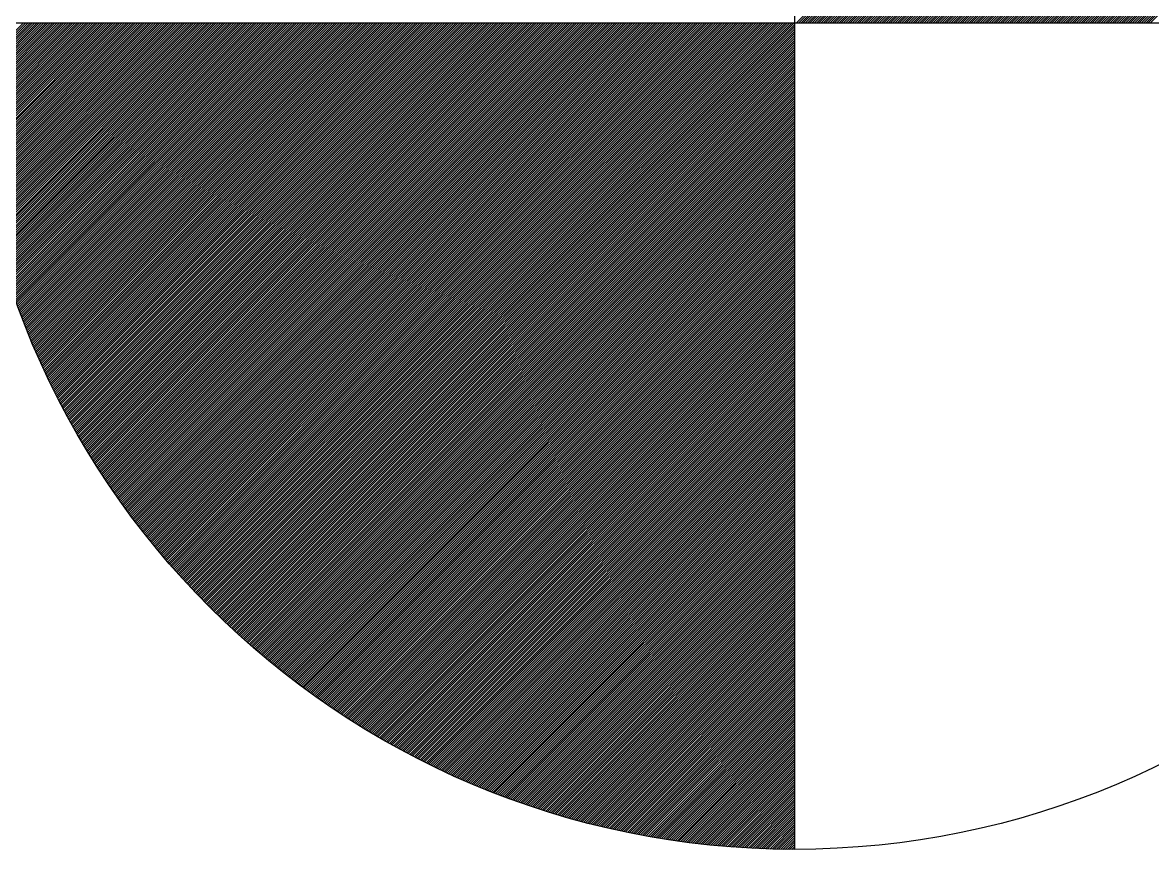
# Model space of a CAD drawing. Extents: x -22909.9 to -22897.8, y -4.7 to 4.1.
# Drawn here: x -22901.1665 to -22901.1041, y 0.5894 to 0.6351 of the extents above; entities that cross this region are included whole.
import ezdxf

# ---------------------------------------------------------------- set-up
doc = ezdxf.new("R2010")
doc.units = 0
doc.header["$MEASUREMENT"] = 0
doc.layers.add('COW', color=2, linetype='CONTINUOUS')

msp = doc.modelspace()

# ---------------------------------------------------------------- linework, layer by layer
at = {"layer": 'COW', "color": 2}
for p, q in [((-22901.123874, 0.680772), (-22901.123874, 0.589428)), ((-22901.123763, 0.6351), (-22901.091524, 0.66734)), ((-22901.12364, 0.6351), (-22901.091462, 0.667278)), ((-22901.123516, 0.6351), (-22901.0914, 0.667216)), ((-22901.123392, 0.6351), (-22901.091339, 0.667153)), ((-22901.123269, 0.6351), (-22901.091278, 0.667091)), ((-22901.123145, 0.6351), (-22901.091216, 0.667028)), ((-22901.123021, 0.6351), (-22901.091155, 0.666966)), ((-22901.122897, 0.6351), (-22901.091094, 0.666903)), ((-22901.122774, 0.6351), (-22901.091033, 0.66684)), ((-22901.12265, 0.6351), (-22901.090973, 0.666777)), ((-22901.122526, 0.6351), (-22901.090912, 0.666714)), ((-22901.122402, 0.6351), (-22901.090852, 0.666651)), ((-22901.122279, 0.6351), (-22901.090791, 0.666588)), ((-22901.122155, 0.6351), (-22901.090731, 0.666524)), ((-22901.122031, 0.6351), (-22901.090671, 0.666461)), ((-22901.121907, 0.6351), (-22901.090611, 0.666397)), ((-22901.121784, 0.6351), (-22901.090551, 0.666333)), ((-22901.12166, 0.6351), (-22901.090491, 0.666269)), ((-22901.121536, 0.6351), (-22901.090431, 0.666205)), ((-22901.121412, 0.6351), (-22901.090372, 0.666141)), ((-22901.121289, 0.6351), (-22901.090312, 0.666077)), ((-22901.121165, 0.6351), (-22901.090253, 0.666012)), ((-22901.121041, 0.6351), (-22901.090194, 0.665948)), ((-22901.120917, 0.6351), (-22901.090135, 0.665883)), ((-22901.120794, 0.6351), (-22901.090076, 0.665818)), ((-22901.12067, 0.6351), (-22901.090017, 0.665753)), ((-22901.120546, 0.6351), (-22901.089958, 0.665688)), ((-22901.120422, 0.6351), (-22901.089899, 0.665623)), ((-22901.120299, 0.6351), (-22901.089841, 0.665558)), ((-22901.120175, 0.6351), (-22901.089782, 0.665493)), ((-22901.120051, 0.6351), (-22901.089724, 0.665427)), ((-22901.119927, 0.6351), (-22901.089666, 0.665362)), ((-22901.119804, 0.6351), (-22901.089608, 0.665296)), ((-22901.11968, 0.6351), (-22901.08955, 0.66523)), ((-22901.119556, 0.6351), (-22901.089492, 0.665164)), ((-22901.119432, 0.6351), (-22901.089435, 0.665098)), ((-22901.119309, 0.6351), (-22901.089377, 0.665032)), ((-22901.119185, 0.6351), (-22901.08932, 0.664965)), ((-22901.119061, 0.6351), (-22901.089262, 0.664899)), ((-22901.118937, 0.6351), (-22901.089205, 0.664832)), ((-22901.118814, 0.6351), (-22901.089148, 0.664766)), ((-22901.11869, 0.6351), (-22901.089091, 0.664699)), ((-22901.118566, 0.6351), (-22901.089034, 0.664632)), ((-22901.118443, 0.6351), (-22901.088978, 0.664565)), ((-22901.118319, 0.6351), (-22901.088921, 0.664498)), ((-22901.118195, 0.6351), (-22901.088865, 0.664431)), ((-22901.118071, 0.6351), (-22901.088808, 0.664363)), ((-22901.117948, 0.6351), (-22901.088752, 0.664296)), ((-22901.117824, 0.6351), (-22901.088696, 0.664228)), ((-22901.1177, 0.6351), (-22901.08864, 0.66416)), ((-22901.117576, 0.6351), (-22901.088584, 0.664092)), ((-22901.117453, 0.6351), (-22901.088528, 0.664024)), ((-22901.117329, 0.6351), (-22901.088473, 0.663956)), ((-22901.117205, 0.6351), (-22901.088417, 0.663888)), ((-22901.117081, 0.6351), (-22901.088362, 0.66382)), ((-22901.116958, 0.6351), (-22901.088306, 0.663751)), ((-22901.116834, 0.6351), (-22901.088251, 0.663683)), ((-22901.11671, 0.6351), (-22901.088196, 0.663614)), ((-22901.116586, 0.6351), (-22901.088141, 0.663545)), ((-22901.116463, 0.6351), (-22901.088087, 0.663476)), ((-22901.116339, 0.6351), (-22901.088032, 0.663407)), ((-22901.116215, 0.6351), (-22901.087977, 0.663338)), ((-22901.116091, 0.6351), (-22901.087923, 0.663269)), ((-22901.115968, 0.6351), (-22901.087869, 0.663199)), ((-22901.115844, 0.6351), (-22901.087814, 0.66313)), ((-22901.11572, 0.6351), (-22901.08776, 0.66306)), ((-22901.115596, 0.6351), (-22901.087706, 0.66299)), ((-22901.115473, 0.6351), (-22901.087653, 0.66292)), ((-22901.115349, 0.6351), (-22901.087599, 0.66285)), ((-22901.115225, 0.6351), (-22901.087545, 0.66278)), ((-22901.115101, 0.6351), (-22901.087492, 0.66271)), ((-22901.114978, 0.6351), (-22901.087439, 0.662639)), ((-22901.114854, 0.6351), (-22901.087385, 0.662569)), ((-22901.11473, 0.6351), (-22901.087332, 0.662498)), ((-22901.114606, 0.6351), (-22901.087279, 0.662427)), ((-22901.114483, 0.6351), (-22901.087227, 0.662356)), ((-22901.114359, 0.6351), (-22901.087174, 0.662285)), ((-22901.114235, 0.6351), (-22901.087121, 0.662214)), ((-22901.114111, 0.6351), (-22901.087069, 0.662143)), ((-22901.113988, 0.6351), (-22901.087016, 0.662071)), ((-22901.113864, 0.6351), (-22901.086964, 0.662)), ((-22901.11374, 0.6351), (-22901.086912, 0.661928)), ((-22901.113616, 0.6351), (-22901.08686, 0.661857)), ((-22901.113493, 0.6351), (-22901.086808, 0.661785)), ((-22901.113369, 0.6351), (-22901.086756, 0.661713)), ((-22901.113245, 0.6351), (-22901.086705, 0.661641)), ((-22901.113122, 0.6351), (-22901.086653, 0.661568)), ((-22901.112998, 0.6351), (-22901.086602, 0.661496)), ((-22901.112874, 0.6351), (-22901.086551, 0.661423)), ((-22901.11275, 0.6351), (-22901.0865, 0.661351)), ((-22901.112627, 0.6351), (-22901.086449, 0.661278)), ((-22901.112503, 0.6351), (-22901.086398, 0.661205)), ((-22901.112379, 0.6351), (-22901.086347, 0.661132)), ((-22901.112255, 0.6351), (-22901.086296, 0.661059)), ((-22901.112132, 0.6351), (-22901.086246, 0.660986)), ((-22901.112008, 0.6351), (-22901.086196, 0.660912)), ((-22901.111884, 0.6351), (-22901.086145, 0.660839)), ((-22901.11176, 0.6351), (-22901.086095, 0.660765)), ((-22901.111637, 0.6351), (-22901.086045, 0.660692)), ((-22901.111513, 0.6351), (-22901.085995, 0.660618)), ((-22901.111389, 0.6351), (-22901.085946, 0.660544)), ((-22901.111265, 0.6351), (-22901.085896, 0.66047)), ((-22901.111142, 0.6351), (-22901.085846, 0.660395)), ((-22901.111018, 0.6351), (-22901.085797, 0.660321)), ((-22901.110894, 0.6351), (-22901.085748, 0.660246)), ((-22901.11077, 0.6351), (-22901.085699, 0.660172)), ((-22901.110647, 0.6351), (-22901.08565, 0.660097)), ((-22901.110523, 0.6351), (-22901.085601, 0.660022)), ((-22901.110399, 0.6351), (-22901.085552, 0.659947)), ((-22901.110275, 0.6351), (-22901.085504, 0.659872)), ((-22901.110152, 0.6351), (-22901.085455, 0.659797)), ((-22901.110028, 0.6351), (-22901.085407, 0.659721)), ((-22901.109904, 0.6351), (-22901.085358, 0.659646)), ((-22901.10978, 0.6351), (-22901.08531, 0.65957)), ((-22901.109657, 0.6351), (-22901.085262, 0.659494)), ((-22901.109533, 0.6351), (-22901.085215, 0.659419)), ((-22901.109409, 0.6351), (-22901.085167, 0.659342)), ((-22901.109285, 0.6351), (-22901.085119, 0.659266)), ((-22901.109162, 0.6351), (-22901.085072, 0.65919)), ((-22901.109038, 0.6351), (-22901.085024, 0.659114)), ((-22901.108914, 0.6351), (-22901.084977, 0.659037)), ((-22901.10879, 0.6351), (-22901.08493, 0.65896)), ((-22901.108667, 0.6351), (-22901.084883, 0.658884)), ((-22901.108543, 0.6351), (-22901.084836, 0.658807)), ((-22901.108419, 0.6351), (-22901.08479, 0.65873)), ((-22901.108296, 0.6351), (-22901.084743, 0.658652)), ((-22901.108172, 0.6351), (-22901.084697, 0.658575)), ((-22901.108048, 0.6351), (-22901.08465, 0.658498)), ((-22901.107924, 0.6351), (-22901.084604, 0.65842)), ((-22901.107801, 0.6351), (-22901.084558, 0.658342)), ((-22901.107677, 0.6351), (-22901.084512, 0.658265)), ((-22901.107553, 0.6351), (-22901.084467, 0.658187)), ((-22901.107429, 0.6351), (-22901.084421, 0.658109)), ((-22901.107306, 0.6351), (-22901.084375, 0.65803)), ((-22901.107182, 0.6351), (-22901.08433, 0.657952)), ((-22901.107058, 0.6351), (-22901.084285, 0.657873)), ((-22901.106934, 0.6351), (-22901.08424, 0.657795)), ((-22901.106811, 0.6351), (-22901.084195, 0.657716)), ((-22901.106687, 0.6351), (-22901.08415, 0.657637)), ((-22901.106563, 0.6351), (-22901.084105, 0.657558)), ((-22901.106439, 0.6351), (-22901.08406, 0.657479)), ((-22901.106316, 0.6351), (-22901.084016, 0.6574)), ((-22901.106192, 0.6351), (-22901.083972, 0.65732)), ((-22901.106068, 0.6351), (-22901.083927, 0.657241)), ((-22901.105944, 0.6351), (-22901.083883, 0.657161)), ((-22901.105821, 0.6351), (-22901.083839, 0.657081)), ((-22901.105697, 0.6351), (-22901.083796, 0.657001)), ((-22901.105573, 0.6351), (-22901.083752, 0.656921)), ((-22901.105449, 0.6351), (-22901.083708, 0.656841)), ((-22901.105326, 0.6351), (-22901.083665, 0.656761)), ((-22901.105202, 0.6351), (-22901.083622, 0.65668)), ((-22901.105078, 0.6351), (-22901.083579, 0.6566)), ((-22901.104954, 0.6351), (-22901.083536, 0.656519)), ((-22901.104831, 0.6351), (-22901.083493, 0.656438)), ((-22901.104707, 0.6351), (-22901.08345, 0.656357)), ((-22901.104583, 0.6351), (-22901.083408, 0.656276)), ((-22901.104459, 0.6351), (-22901.083365, 0.656194)), ((-22901.104336, 0.6351), (-22901.083323, 0.656113)), ((-22901.104212, 0.6351), (-22901.083281, 0.656031)), ((-22901.169546, 0.6351), (-22901.078202, 0.6351)), ((-22901.169448, 0.632107), (-22901.166455, 0.6351)), ((-22901.16944, 0.631991), (-22901.166331, 0.6351)), ((-22901.169432, 0.631875), (-22901.166208, 0.6351)), ((-22901.169424, 0.63176), (-22901.166084, 0.6351)), ((-22901.169415, 0.631645), (-22901.16596, 0.6351)), ((-22901.169406, 0.63153), (-22901.165836, 0.6351)), ((-22901.169397, 0.631415), (-22901.165713, 0.6351)), ((-22901.169388, 0.631301), (-22901.165589, 0.6351)), ((-22901.169378, 0.631187), (-22901.165465, 0.6351)), ((-22901.169368, 0.631073), (-22901.165341, 0.6351)), ((-22901.169358, 0.63096), (-22901.165218, 0.6351)), ((-22901.169348, 0.630846), (-22901.165094, 0.6351)), ((-22901.169337, 0.630733), (-22901.16497, 0.6351)), ((-22901.169326, 0.630621), (-22901.164846, 0.6351)), ((-22901.169315, 0.630508), (-22901.164723, 0.6351)), ((-22901.169303, 0.630396), (-22901.164599, 0.6351)), ((-22901.169291, 0.630284), (-22901.164475, 0.6351)), ((-22901.16928, 0.630172), (-22901.164351, 0.6351)), ((-22901.169267, 0.630061), (-22901.164228, 0.6351)), ((-22901.169255, 0.629949), (-22901.164104, 0.6351)), ((-22901.169242, 0.629838), (-22901.16398, 0.6351)), ((-22901.169229, 0.629727), (-22901.163856, 0.6351)), ((-22901.169216, 0.629617), (-22901.163733, 0.6351)), ((-22901.169202, 0.629507), (-22901.163609, 0.6351)), ((-22901.169189, 0.629397), (-22901.163485, 0.6351)), ((-22901.169175, 0.629287), (-22901.163361, 0.6351)), ((-22901.16916, 0.629177), (-22901.163238, 0.6351)), ((-22901.169146, 0.629068), (-22901.163114, 0.6351)), ((-22901.169131, 0.628959), (-22901.16299, 0.6351)), ((-22901.169116, 0.62885), (-22901.162866, 0.6351)), ((-22901.169101, 0.628741), (-22901.162743, 0.6351)), ((-22901.169086, 0.628633), (-22901.162619, 0.6351)), ((-22901.16907, 0.628525), (-22901.162495, 0.6351)), ((-22901.169055, 0.628417), (-22901.162372, 0.6351)), ((-22901.169038, 0.628309), (-22901.162248, 0.6351)), ((-22901.169022, 0.628202), (-22901.162124, 0.6351)), ((-22901.169006, 0.628095), (-22901.162, 0.6351)), ((-22901.168989, 0.627988), (-22901.161877, 0.6351)), ((-22901.168972, 0.627881), (-22901.161753, 0.6351)), ((-22901.168955, 0.627774), (-22901.161629, 0.6351)), ((-22901.168937, 0.627668), (-22901.161505, 0.6351)), ((-22901.16892, 0.627562), (-22901.161382, 0.6351)), ((-22901.168902, 0.627456), (-22901.161258, 0.6351)), ((-22901.168884, 0.62735), (-22901.161134, 0.6351)), ((-22901.168866, 0.627245), (-22901.16101, 0.6351)), ((-22901.168847, 0.62714), (-22901.160887, 0.6351)), ((-22901.168828, 0.627035), (-22901.160763, 0.6351)), ((-22901.168809, 0.62693), (-22901.160639, 0.6351)), ((-22901.16879, 0.626825), (-22901.160515, 0.6351)), ((-22901.168771, 0.626721), (-22901.160392, 0.6351)), ((-22901.168751, 0.626617), (-22901.160268, 0.6351)), ((-22901.168732, 0.626513), (-22901.160144, 0.6351)), ((-22901.168712, 0.626409), (-22901.16002, 0.6351)), ((-22901.168691, 0.626305), (-22901.159897, 0.6351)), ((-22901.168671, 0.626202), (-22901.159773, 0.6351)), ((-22901.16865, 0.626099), (-22901.159649, 0.6351)), ((-22901.16863, 0.625996), (-22901.159525, 0.6351)), ((-22901.168609, 0.625893), (-22901.159402, 0.6351)), ((-22901.168587, 0.625791), (-22901.159278, 0.6351)), ((-22901.168566, 0.625688), (-22901.159154, 0.6351)), ((-22901.168544, 0.625586), (-22901.15903, 0.6351)), ((-22901.168522, 0.625484), (-22901.158907, 0.6351)), ((-22901.1685, 0.625383), (-22901.158783, 0.6351)), ((-22901.168478, 0.625281), (-22901.158659, 0.6351)), ((-22901.168456, 0.62518), (-22901.158535, 0.6351)), ((-22901.168433, 0.625079), (-22901.158412, 0.6351)), ((-22901.16841, 0.624978), (-22901.158288, 0.6351)), ((-22901.168387, 0.624877), (-22901.158164, 0.6351)), ((-22901.168364, 0.624776), (-22901.15804, 0.6351)), ((-22901.168341, 0.624676), (-22901.157917, 0.6351)), ((-22901.168317, 0.624576), (-22901.157793, 0.6351)), ((-22901.168293, 0.624476), (-22901.157669, 0.6351)), ((-22901.168269, 0.624376), (-22901.157546, 0.6351)), ((-22901.168245, 0.624277), (-22901.157422, 0.6351)), ((-22901.168221, 0.624177), (-22901.157298, 0.6351)), ((-22901.168196, 0.624078), (-22901.157174, 0.6351)), ((-22901.168172, 0.623979), (-22901.157051, 0.6351)), ((-22901.168147, 0.62388), (-22901.156927, 0.6351)), ((-22901.168121, 0.623782), (-22901.156803, 0.6351)), ((-22901.168096, 0.623683), (-22901.156679, 0.6351)), ((-22901.168071, 0.623585), (-22901.156556, 0.6351)), ((-22901.168045, 0.623487), (-22901.156432, 0.6351)), ((-22901.168019, 0.623389), (-22901.156308, 0.6351)), ((-22901.167993, 0.623291), (-22901.156184, 0.6351)), ((-22901.167967, 0.623194), (-22901.156061, 0.6351)), ((-22901.167941, 0.623096), (-22901.155937, 0.6351)), ((-22901.167914, 0.622999), (-22901.155813, 0.6351)), ((-22901.167887, 0.622902), (-22901.155689, 0.6351)), ((-22901.16786, 0.622805), (-22901.155566, 0.6351)), ((-22901.167833, 0.622709), (-22901.155442, 0.6351)), ((-22901.167806, 0.622612), (-22901.155318, 0.6351)), ((-22901.167778, 0.622516), (-22901.155194, 0.6351)), ((-22901.167751, 0.62242), (-22901.155071, 0.6351)), ((-22901.167723, 0.622324), (-22901.154947, 0.6351)), ((-22901.167695, 0.622228), (-22901.154823, 0.6351)), ((-22901.167667, 0.622133), (-22901.154699, 0.6351)), ((-22901.167638, 0.622037), (-22901.154576, 0.6351)), ((-22901.16761, 0.621942), (-22901.154452, 0.6351)), ((-22901.167581, 0.621847), (-22901.154328, 0.6351)), ((-22901.167552, 0.621752), (-22901.154204, 0.6351)), ((-22901.167523, 0.621658), (-22901.154081, 0.6351)), ((-22901.167494, 0.621563), (-22901.153957, 0.6351)), ((-22901.167465, 0.621469), (-22901.153833, 0.6351)), ((-22901.167435, 0.621375), (-22901.153709, 0.6351)), ((-22901.167405, 0.621281), (-22901.153586, 0.6351)), ((-22901.167375, 0.621187), (-22901.153462, 0.6351)), ((-22901.167345, 0.621093), (-22901.153338, 0.6351)), ((-22901.167315, 0.621), (-22901.153214, 0.6351)), ((-22901.167285, 0.620906), (-22901.153091, 0.6351)), ((-22901.167254, 0.620813), (-22901.152967, 0.6351)), ((-22901.167223, 0.62072), (-22901.152843, 0.6351)), ((-22901.167192, 0.620627), (-22901.15272, 0.6351)), ((-22901.167161, 0.620535), (-22901.152596, 0.6351)), ((-22901.16713, 0.620442), (-22901.152472, 0.6351)), ((-22901.167099, 0.62035), (-22901.152348, 0.6351)), ((-22901.167067, 0.620258), (-22901.152225, 0.6351)), ((-22901.167035, 0.620166), (-22901.152101, 0.6351)), ((-22901.167003, 0.620074), (-22901.151977, 0.6351)), ((-22901.166971, 0.619982), (-22901.151853, 0.6351)), ((-22901.166939, 0.61989), (-22901.15173, 0.6351)), ((-22901.166907, 0.619799), (-22901.151606, 0.6351)), ((-22901.166874, 0.619708), (-22901.151482, 0.6351)), ((-22901.166842, 0.619617), (-22901.151358, 0.6351)), ((-22901.166809, 0.619526), (-22901.151235, 0.6351)), ((-22901.166776, 0.619435), (-22901.151111, 0.6351)), ((-22901.166743, 0.619345), (-22901.150987, 0.6351)), ((-22901.166709, 0.619254), (-22901.150863, 0.6351)), ((-22901.166676, 0.619164), (-22901.15074, 0.6351)), ((-22901.166642, 0.619074), (-22901.150616, 0.6351)), ((-22901.166608, 0.618984), (-22901.150492, 0.6351)), ((-22901.166574, 0.618894), (-22901.150368, 0.6351)), ((-22901.16654, 0.618805), (-22901.150245, 0.6351)), ((-22901.166506, 0.618715), (-22901.150121, 0.6351)), ((-22901.166471, 0.618626), (-22901.149997, 0.6351)), ((-22901.166437, 0.618537), (-22901.149873, 0.6351)), ((-22901.166402, 0.618448), (-22901.14975, 0.6351)), ((-22901.166367, 0.618359), (-22901.149626, 0.6351)), ((-22901.166332, 0.61827), (-22901.149502, 0.6351)), ((-22901.166297, 0.618182), (-22901.149378, 0.6351)), ((-22901.166262, 0.618093), (-22901.149255, 0.6351)), ((-22901.166226, 0.618005), (-22901.149131, 0.6351)), ((-22901.16619, 0.617917), (-22901.149007, 0.6351)), ((-22901.166155, 0.617829), (-22901.148883, 0.6351)), ((-22901.166119, 0.617741), (-22901.14876, 0.6351)), ((-22901.166083, 0.617654), (-22901.148636, 0.6351)), ((-22901.166046, 0.617566), (-22901.148512, 0.6351)), ((-22901.16601, 0.617479), (-22901.148388, 0.6351)), ((-22901.165973, 0.617392), (-22901.148265, 0.6351)), ((-22901.165937, 0.617305), (-22901.148141, 0.6351)), ((-22901.1659, 0.617218), (-22901.148017, 0.6351)), ((-22901.165863, 0.617131), (-22901.147893, 0.6351)), ((-22901.165826, 0.617044), (-22901.14777, 0.6351)), ((-22901.165788, 0.616958), (-22901.147646, 0.6351)), ((-22901.165751, 0.616872), (-22901.147522, 0.6351)), ((-22901.165713, 0.616785), (-22901.147399, 0.6351)), ((-22901.165675, 0.616699), (-22901.147275, 0.6351)), ((-22901.165638, 0.616614), (-22901.147151, 0.6351)), ((-22901.1656, 0.616528), (-22901.147027, 0.6351)), ((-22901.165561, 0.616442), (-22901.146904, 0.6351)), ((-22901.165523, 0.616357), (-22901.14678, 0.6351)), ((-22901.165485, 0.616272), (-22901.146656, 0.6351)), ((-22901.165446, 0.616187), (-22901.146532, 0.6351)), ((-22901.165407, 0.616102), (-22901.146409, 0.6351)), ((-22901.165368, 0.616017), (-22901.146285, 0.6351)), ((-22901.165329, 0.615932), (-22901.146161, 0.6351)), ((-22901.16529, 0.615847), (-22901.146037, 0.6351)), ((-22901.165251, 0.615763), (-22901.145914, 0.6351)), ((-22901.165211, 0.615679), (-22901.14579, 0.6351)), ((-22901.165172, 0.615595), (-22901.145666, 0.6351)), ((-22901.165132, 0.615511), (-22901.145542, 0.6351)), ((-22901.165092, 0.615427), (-22901.145419, 0.6351)), ((-22901.165052, 0.615343), (-22901.145295, 0.6351)), ((-22901.165012, 0.61526), (-22901.145171, 0.6351)), ((-22901.164971, 0.615176), (-22901.145047, 0.6351)), ((-22901.164931, 0.615093), (-22901.144924, 0.6351)), ((-22901.16489, 0.61501), (-22901.1448, 0.6351)), ((-22901.164849, 0.614927), (-22901.144676, 0.6351)), ((-22901.164809, 0.614844), (-22901.144552, 0.6351)), ((-22901.164767, 0.614761), (-22901.144429, 0.6351)), ((-22901.164726, 0.614679), (-22901.144305, 0.6351)), ((-22901.164685, 0.614596), (-22901.144181, 0.6351)), ((-22901.164644, 0.614514), (-22901.144057, 0.6351)), ((-22901.164602, 0.614432), (-22901.143934, 0.6351)), ((-22901.16456, 0.61435), (-22901.14381, 0.6351)), ((-22901.164518, 0.614268), (-22901.143686, 0.6351)), ((-22901.164476, 0.614186), (-22901.143562, 0.6351)), ((-22901.164434, 0.614105), (-22901.143439, 0.6351)), ((-22901.164392, 0.614023), (-22901.143315, 0.6351)), ((-22901.16435, 0.613942), (-22901.143191, 0.6351)), ((-22901.164307, 0.613861), (-22901.143067, 0.6351)), ((-22901.164264, 0.61378), (-22901.142944, 0.6351)), ((-22901.164222, 0.613699), (-22901.14282, 0.6351)), ((-22901.164179, 0.613618), (-22901.142696, 0.6351)), ((-22901.164135, 0.613537), (-22901.142573, 0.6351)), ((-22901.164092, 0.613457), (-22901.142449, 0.6351)), ((-22901.164049, 0.613376), (-22901.142325, 0.6351)), ((-22901.164005, 0.613296), (-22901.142201, 0.6351)), ((-22901.163962, 0.613216), (-22901.142078, 0.6351)), ((-22901.163918, 0.613136), (-22901.141954, 0.6351)), ((-22901.163874, 0.613056), (-22901.14183, 0.6351)), ((-22901.16383, 0.612976), (-22901.141706, 0.6351)), ((-22901.163786, 0.612897), (-22901.141583, 0.6351)), ((-22901.163742, 0.612817), (-22901.141459, 0.6351)), ((-22901.163697, 0.612738), (-22901.141335, 0.6351)), ((-22901.163653, 0.612659), (-22901.141211, 0.6351)), ((-22901.163608, 0.61258), (-22901.141088, 0.6351)), ((-22901.163563, 0.612501), (-22901.140964, 0.6351)), ((-22901.163518, 0.612422), (-22901.14084, 0.6351)), ((-22901.163473, 0.612343), (-22901.140716, 0.6351)), ((-22901.163428, 0.612265), (-22901.140593, 0.6351)), ((-22901.163382, 0.612187), (-22901.140469, 0.6351)), ((-22901.163337, 0.612108), (-22901.140345, 0.6351)), ((-22901.163291, 0.61203), (-22901.140221, 0.6351)), ((-22901.163246, 0.611952), (-22901.140098, 0.6351)), ((-22901.1632, 0.611874), (-22901.139974, 0.6351)), ((-22901.163154, 0.611797), (-22901.13985, 0.6351)), ((-22901.163108, 0.611719), (-22901.139726, 0.6351)), ((-22901.163061, 0.611642), (-22901.139603, 0.6351)), ((-22901.163015, 0.611564), (-22901.139479, 0.6351)), ((-22901.162968, 0.611487), (-22901.139355, 0.6351)), ((-22901.162922, 0.61141), (-22901.139231, 0.6351)), ((-22901.162875, 0.611333), (-22901.139108, 0.6351)), ((-22901.162828, 0.611256), (-22901.138984, 0.6351)), ((-22901.162781, 0.611179), (-22901.13886, 0.6351)), ((-22901.162734, 0.611103), (-22901.138736, 0.6351)), ((-22901.162686, 0.611026), (-22901.138613, 0.6351)), ((-22901.162639, 0.61095), (-22901.138489, 0.6351)), ((-22901.162591, 0.610874), (-22901.138365, 0.6351)), ((-22901.162544, 0.610798), (-22901.138241, 0.6351)), ((-22901.162496, 0.610722), (-22901.138118, 0.6351)), ((-22901.162448, 0.610646), (-22901.137994, 0.6351)), ((-22901.1624, 0.61057), (-22901.13787, 0.6351)), ((-22901.162352, 0.610495), (-22901.137747, 0.6351)), ((-22901.162303, 0.61042), (-22901.137623, 0.6351)), ((-22901.162255, 0.610344), (-22901.137499, 0.6351)), ((-22901.162206, 0.610269), (-22901.137375, 0.6351)), ((-22901.162158, 0.610194), (-22901.137252, 0.6351)), ((-22901.162109, 0.610119), (-22901.137128, 0.6351)), ((-22901.16206, 0.610044), (-22901.137004, 0.6351)), ((-22901.162011, 0.60997), (-22901.13688, 0.6351)), ((-22901.161961, 0.609895), (-22901.136757, 0.6351)), ((-22901.161912, 0.609821), (-22901.136633, 0.6351)), ((-22901.161863, 0.609747), (-22901.136509, 0.6351)), ((-22901.161813, 0.609672), (-22901.136385, 0.6351)), ((-22901.161763, 0.609598), (-22901.136262, 0.6351)), ((-22901.161714, 0.609524), (-22901.136138, 0.6351)), ((-22901.161664, 0.609451), (-22901.136014, 0.6351)), ((-22901.161613, 0.609377), (-22901.13589, 0.6351)), ((-22901.161563, 0.609303), (-22901.135767, 0.6351)), ((-22901.161513, 0.60923), (-22901.135643, 0.6351)), ((-22901.161462, 0.609157), (-22901.135519, 0.6351)), ((-22901.161412, 0.609084), (-22901.135395, 0.6351)), ((-22901.161361, 0.609011), (-22901.135272, 0.6351)), ((-22901.16131, 0.608938), (-22901.135148, 0.6351)), ((-22901.161259, 0.608865), (-22901.135024, 0.6351)), ((-22901.161208, 0.608792), (-22901.1349, 0.6351)), ((-22901.161157, 0.60872), (-22901.134777, 0.6351)), ((-22901.161106, 0.608647), (-22901.134653, 0.6351)), ((-22901.161054, 0.608575), (-22901.134529, 0.6351)), ((-22901.161003, 0.608503), (-22901.134405, 0.6351)), ((-22901.160951, 0.608431), (-22901.134282, 0.6351)), ((-22901.160899, 0.608359), (-22901.134158, 0.6351)), ((-22901.160847, 0.608287), (-22901.134034, 0.6351)), ((-22901.160795, 0.608216), (-22901.13391, 0.6351)), ((-22901.160743, 0.608144), (-22901.133787, 0.6351)), ((-22901.160691, 0.608073), (-22901.133663, 0.6351)), ((-22901.160638, 0.608001), (-22901.133539, 0.6351)), ((-22901.160586, 0.60793), (-22901.133415, 0.6351)), ((-22901.160533, 0.607859), (-22901.133292, 0.6351)), ((-22901.16048, 0.607788), (-22901.133168, 0.6351)), ((-22901.160427, 0.607717), (-22901.133044, 0.6351)), ((-22901.160374, 0.607647), (-22901.132921, 0.6351)), ((-22901.160321, 0.607576), (-22901.132797, 0.6351)), ((-22901.160268, 0.607506), (-22901.132673, 0.6351)), ((-22901.160214, 0.607435), (-22901.132549, 0.6351)), ((-22901.160161, 0.607365), (-22901.132426, 0.6351)), ((-22901.160107, 0.607295), (-22901.132302, 0.6351)), ((-22901.160053, 0.607225), (-22901.132178, 0.6351)), ((-22901.159999, 0.607155), (-22901.132054, 0.6351)), ((-22901.159945, 0.607086), (-22901.131931, 0.6351)), ((-22901.159891, 0.607016), (-22901.131807, 0.6351)), ((-22901.159837, 0.606946), (-22901.131683, 0.6351)), ((-22901.159782, 0.606877), (-22901.131559, 0.6351)), ((-22901.159728, 0.606808), (-22901.131436, 0.6351)), ((-22901.159673, 0.606739), (-22901.131312, 0.6351)), ((-22901.159618, 0.60667), (-22901.131188, 0.6351)), ((-22901.159564, 0.606601), (-22901.131064, 0.6351)), ((-22901.159509, 0.606532), (-22901.130941, 0.6351)), ((-22901.159453, 0.606464), (-22901.130817, 0.6351)), ((-22901.159398, 0.606395), (-22901.130693, 0.6351)), ((-22901.159343, 0.606327), (-22901.130569, 0.6351)), ((-22901.159287, 0.606258), (-22901.130446, 0.6351)), ((-22901.159232, 0.60619), (-22901.130322, 0.6351)), ((-22901.159176, 0.606122), (-22901.130198, 0.6351)), ((-22901.15912, 0.606054), (-22901.130074, 0.6351)), ((-22901.159064, 0.605987), (-22901.129951, 0.6351)), ((-22901.159008, 0.605919), (-22901.129827, 0.6351)), ((-22901.158952, 0.605851), (-22901.129703, 0.6351)), ((-22901.158896, 0.605784), (-22901.129579, 0.6351)), ((-22901.158839, 0.605717), (-22901.129456, 0.6351)), ((-22901.158783, 0.60565), (-22901.129332, 0.6351)), ((-22901.158726, 0.605582), (-22901.129208, 0.6351)), ((-22901.158669, 0.605516), (-22901.129084, 0.6351)), ((-22901.158612, 0.605449), (-22901.128961, 0.6351)), ((-22901.158555, 0.605382), (-22901.128837, 0.6351)), ((-22901.158498, 0.605315), (-22901.128713, 0.6351)), ((-22901.158441, 0.605249), (-22901.128589, 0.6351)), ((-22901.158383, 0.605183), (-22901.128466, 0.6351)), ((-22901.158326, 0.605116), (-22901.128342, 0.6351)), ((-22901.158268, 0.60505), (-22901.128218, 0.6351)), ((-22901.15821, 0.604984), (-22901.128095, 0.6351)), ((-22901.158152, 0.604918), (-22901.127971, 0.6351)), ((-22901.158094, 0.604853), (-22901.127847, 0.6351)), ((-22901.158036, 0.604787), (-22901.127723, 0.6351)), ((-22901.157978, 0.604722), (-22901.1276, 0.6351)), ((-22901.15792, 0.604656), (-22901.127476, 0.6351)), ((-22901.157861, 0.604591), (-22901.127352, 0.6351)), ((-22901.157803, 0.604526), (-22901.127228, 0.6351)), ((-22901.157744, 0.604461), (-22901.127105, 0.6351)), ((-22901.157685, 0.604396), (-22901.126981, 0.6351)), ((-22901.157626, 0.604331), (-22901.126857, 0.6351)), ((-22901.157567, 0.604266), (-22901.126733, 0.6351)), ((-22901.157508, 0.604202), (-22901.12661, 0.6351)), ((-22901.157449, 0.604137), (-22901.126486, 0.6351)), ((-22901.157389, 0.604073), (-22901.126362, 0.6351)), ((-22901.15733, 0.604009), (-22901.126238, 0.6351)), ((-22901.15727, 0.603945), (-22901.126115, 0.6351)), ((-22901.15721, 0.603881), (-22901.125991, 0.6351)), ((-22901.15715, 0.603817), (-22901.125867, 0.6351)), ((-22901.15709, 0.603753), (-22901.125743, 0.6351)), ((-22901.15703, 0.60369), (-22901.12562, 0.6351)), ((-22901.15697, 0.603626), (-22901.125496, 0.6351)), ((-22901.156909, 0.603563), (-22901.125372, 0.6351)), ((-22901.156849, 0.6035), (-22901.125248, 0.6351)), ((-22901.156788, 0.603436), (-22901.125125, 0.6351)), ((-22901.156728, 0.603373), (-22901.125001, 0.6351)), ((-22901.156667, 0.603311), (-22901.124877, 0.6351)), ((-22901.156606, 0.603248), (-22901.124753, 0.6351)), ((-22901.156545, 0.603185), (-22901.12463, 0.6351)), ((-22901.156484, 0.603123), (-22901.124506, 0.6351)), ((-22901.156422, 0.60306), (-22901.124382, 0.6351)), ((-22901.156361, 0.602998), (-22901.124258, 0.6351)), ((-22901.156299, 0.602936), (-22901.124135, 0.6351)), ((-22901.156237, 0.602874), (-22901.124011, 0.6351)), ((-22901.156176, 0.602812), (-22901.123887, 0.6351)), ((-22901.156114, 0.60275), (-22901.123874, 0.63499)), ((-22901.156052, 0.602688), (-22901.123874, 0.634866)), ((-22901.15599, 0.602627), (-22901.123874, 0.634742)), ((-22901.155927, 0.602565), (-22901.123874, 0.634618)), ((-22901.155865, 0.602504), (-22901.123874, 0.634495)), ((-22901.155802, 0.602442), (-22901.123874, 0.634371)), ((-22901.15574, 0.602381), (-22901.123874, 0.634247)), ((-22901.155677, 0.60232), (-22901.123874, 0.634123)), ((-22901.155614, 0.602259), (-22901.123874, 0.634)), ((-22901.155551, 0.602199), (-22901.123874, 0.633876)), ((-22901.155488, 0.602138), (-22901.123874, 0.633752)), ((-22901.155425, 0.602078), (-22901.123874, 0.633628)), ((-22901.155362, 0.602017), (-22901.123874, 0.633505)), ((-22901.155298, 0.601957), (-22901.123874, 0.633381)), ((-22901.155234, 0.601897), (-22901.123874, 0.633257)), ((-22901.155171, 0.601837), (-22901.123874, 0.633133)), ((-22901.155107, 0.601777), (-22901.123874, 0.63301)), ((-22901.155043, 0.601717), (-22901.123874, 0.632886)), ((-22901.154979, 0.601657), (-22901.123874, 0.632762)), ((-22901.154915, 0.601598), (-22901.123874, 0.632638)), ((-22901.154851, 0.601538), (-22901.123874, 0.632515)), ((-22901.154786, 0.601479), (-22901.123874, 0.632391)), ((-22901.154722, 0.60142), (-22901.123874, 0.632267)), ((-22901.154657, 0.601361), (-22901.123874, 0.632143)), ((-22901.154592, 0.601302), (-22901.123874, 0.63202)), ((-22901.154527, 0.601243), (-22901.123874, 0.631896)), ((-22901.154462, 0.601184), (-22901.123874, 0.631772)), ((-22901.154397, 0.601125), (-22901.123874, 0.631648)), ((-22901.154332, 0.601067), (-22901.123874, 0.631525)), ((-22901.154267, 0.601008), (-22901.123874, 0.631401)), ((-22901.154201, 0.60095), (-22901.123874, 0.631277)), ((-22901.154135, 0.600892), (-22901.123874, 0.631153)), ((-22901.15407, 0.600834), (-22901.123874, 0.63103)), ((-22901.154004, 0.600776), (-22901.123874, 0.630906)), ((-22901.153938, 0.600718), (-22901.123874, 0.630782)), ((-22901.153872, 0.600661), (-22901.123874, 0.630659)), ((-22901.153806, 0.600603), (-22901.123874, 0.630535)), ((-22901.153739, 0.600546), (-22901.123874, 0.630411)), ((-22901.153673, 0.600488), (-22901.123874, 0.630287)), ((-22901.153606, 0.600431), (-22901.123874, 0.630164)), ((-22901.15354, 0.600374), (-22901.123874, 0.63004)), ((-22901.153473, 0.600317), (-22901.123874, 0.629916)), ((-22901.153406, 0.60026), (-22901.123874, 0.629792)), ((-22901.153339, 0.600204), (-22901.123874, 0.629669)), ((-22901.153272, 0.600147), (-22901.123874, 0.629545)), ((-22901.153205, 0.600091), (-22901.123874, 0.629421)), ((-22901.153137, 0.600034), (-22901.123874, 0.629297)), ((-22901.15307, 0.599978), (-22901.123874, 0.629174)), ((-22901.153002, 0.599922), (-22901.123874, 0.62905)), ((-22901.152934, 0.599866), (-22901.123874, 0.628926)), ((-22901.152866, 0.59981), (-22901.123874, 0.628802)), ((-22901.152798, 0.599754), (-22901.123874, 0.628679)), ((-22901.15273, 0.599699), (-22901.123874, 0.628555)), ((-22901.152662, 0.599643), (-22901.123874, 0.628431)), ((-22901.152594, 0.599588), (-22901.123874, 0.628307)), ((-22901.152525, 0.599533), (-22901.123874, 0.628184)), ((-22901.152457, 0.599477), (-22901.123874, 0.62806)), ((-22901.152388, 0.599422), (-22901.123874, 0.627936)), ((-22901.152319, 0.599367), (-22901.123874, 0.627812)), ((-22901.15225, 0.599313), (-22901.123874, 0.627689)), ((-22901.152181, 0.599258), (-22901.123874, 0.627565)), ((-22901.152112, 0.599203), (-22901.123874, 0.627441)), ((-22901.152042, 0.599149), (-22901.123874, 0.627317)), ((-22901.151973, 0.599095), (-22901.123874, 0.627194)), ((-22901.151903, 0.599041), (-22901.123874, 0.62707)), ((-22901.151834, 0.598986), (-22901.123874, 0.626946)), ((-22901.151764, 0.598933), (-22901.123874, 0.626822)), ((-22901.151694, 0.598879), (-22901.123874, 0.626699)), ((-22901.151624, 0.598825), (-22901.123874, 0.626575)), ((-22901.151554, 0.598771), (-22901.123874, 0.626451)), ((-22901.151484, 0.598718), (-22901.123874, 0.626327)), ((-22901.151413, 0.598665), (-22901.123874, 0.626204)), ((-22901.151343, 0.598611), (-22901.123874, 0.62608)), ((-22901.151272, 0.598558), (-22901.123874, 0.625956)), ((-22901.151201, 0.598505), (-22901.123874, 0.625833)), ((-22901.15113, 0.598453), (-22901.123874, 0.625709)), ((-22901.151059, 0.5984), (-22901.123874, 0.625585)), ((-22901.150988, 0.598347), (-22901.123874, 0.625461)), ((-22901.150917, 0.598295), (-22901.123874, 0.625338)), ((-22901.150845, 0.598242), (-22901.123874, 0.625214)), ((-22901.150774, 0.59819), (-22901.123874, 0.62509)), ((-22901.150702, 0.598138), (-22901.123874, 0.624966)), ((-22901.15063, 0.598086), (-22901.123874, 0.624843)), ((-22901.150559, 0.598034), (-22901.123874, 0.624719)), ((-22901.150487, 0.597983), (-22901.123874, 0.624595)), ((-22901.150414, 0.597931), (-22901.123874, 0.624471)), ((-22901.150342, 0.597879), (-22901.123874, 0.624348)), ((-22901.15027, 0.597828), (-22901.123874, 0.624224)), ((-22901.150197, 0.597777), (-22901.123874, 0.6241)), ((-22901.150125, 0.597726), (-22901.123874, 0.623976)), ((-22901.150052, 0.597675), (-22901.123874, 0.623853)), ((-22901.149979, 0.597624), (-22901.123874, 0.623729)), ((-22901.149906, 0.597573), (-22901.123874, 0.623605)), ((-22901.149833, 0.597522), (-22901.123874, 0.623481)), ((-22901.14976, 0.597472), (-22901.123874, 0.623358)), ((-22901.149686, 0.597422), (-22901.123874, 0.623234)), ((-22901.149613, 0.597371), (-22901.123874, 0.62311)), ((-22901.149539, 0.597321), (-22901.123874, 0.622986)), ((-22901.149465, 0.597271), (-22901.123874, 0.622863)), ((-22901.149392, 0.597221), (-22901.123874, 0.622739)), ((-22901.149318, 0.597172), (-22901.123874, 0.622615)), ((-22901.149243, 0.597122), (-22901.123874, 0.622491)), ((-22901.149169, 0.597073), (-22901.123874, 0.622368)), ((-22901.149095, 0.597023), (-22901.123874, 0.622244)), ((-22901.14902, 0.596974), (-22901.123874, 0.62212)), ((-22901.148946, 0.596925), (-22901.123874, 0.621996)), ((-22901.148871, 0.596876), (-22901.123874, 0.621873)), ((-22901.148796, 0.596827), (-22901.123874, 0.621749)), ((-22901.148721, 0.596778), (-22901.123874, 0.621625)), ((-22901.148646, 0.59673), (-22901.123874, 0.621501)), ((-22901.148571, 0.596681), (-22901.123874, 0.621378)), ((-22901.148495, 0.596633), (-22901.123874, 0.621254)), ((-22901.14842, 0.596585), (-22901.123874, 0.62113)), ((-22901.148344, 0.596536), (-22901.123874, 0.621007)), ((-22901.148268, 0.596488), (-22901.123874, 0.620883)), ((-22901.148192, 0.596441), (-22901.123874, 0.620759)), ((-22901.148116, 0.596393), (-22901.123874, 0.620635)), ((-22901.14804, 0.596345), (-22901.123874, 0.620512)), ((-22901.147964, 0.596298), (-22901.123874, 0.620388)), ((-22901.147888, 0.596251), (-22901.123874, 0.620264)), ((-22901.147811, 0.596203), (-22901.123874, 0.62014)), ((-22901.147734, 0.596156), (-22901.123874, 0.620017)), ((-22901.147658, 0.596109), (-22901.123874, 0.619893)), ((-22901.147581, 0.596062), (-22901.123874, 0.619769)), ((-22901.147504, 0.596016), (-22901.123874, 0.619645)), ((-22901.147426, 0.595969), (-22901.123874, 0.619522)), ((-22901.147349, 0.595923), (-22901.123874, 0.619398)), ((-22901.147272, 0.595876), (-22901.123874, 0.619274)), ((-22901.147194, 0.59583), (-22901.123874, 0.61915)), ((-22901.147116, 0.595784), (-22901.123874, 0.619027)), ((-22901.147039, 0.595738), (-22901.123874, 0.618903)), ((-22901.146961, 0.595693), (-22901.123874, 0.618779)), ((-22901.146882, 0.595647), (-22901.123874, 0.618655)), ((-22901.146804, 0.595601), (-22901.123874, 0.618532)), ((-22901.146726, 0.595556), (-22901.123874, 0.618408)), ((-22901.146647, 0.595511), (-22901.123874, 0.618284)), ((-22901.146569, 0.595466), (-22901.123874, 0.61816)), ((-22901.14649, 0.595421), (-22901.123874, 0.618037)), ((-22901.146411, 0.595376), (-22901.123874, 0.617913)), ((-22901.146332, 0.595331), (-22901.123874, 0.617789)), ((-22901.146253, 0.595286), (-22901.123874, 0.617665)), ((-22901.146174, 0.595242), (-22901.123874, 0.617542)), ((-22901.146094, 0.595198), (-22901.123874, 0.617418)), ((-22901.146015, 0.595154), (-22901.123874, 0.617294)), ((-22901.145935, 0.595109), (-22901.123874, 0.61717)), ((-22901.145855, 0.595066), (-22901.123874, 0.617047)), ((-22901.145775, 0.595022), (-22901.123874, 0.616923)), ((-22901.145695, 0.594978), (-22901.123874, 0.616799)), ((-22901.145615, 0.594935), (-22901.123874, 0.616675)), ((-22901.145535, 0.594891), (-22901.123874, 0.616552)), ((-22901.145454, 0.594848), (-22901.123874, 0.616428)), ((-22901.145374, 0.594805), (-22901.123874, 0.616304)), ((-22901.145293, 0.594762), (-22901.123874, 0.616181)), ((-22901.145212, 0.594719), (-22901.123874, 0.616057)), ((-22901.145131, 0.594676), (-22901.123874, 0.615933)), ((-22901.14505, 0.594634), (-22901.123874, 0.615809)), ((-22901.144968, 0.594591), (-22901.123874, 0.615686)), ((-22901.144887, 0.594549), (-22901.123874, 0.615562)), ((-22901.144805, 0.594507), (-22901.123874, 0.615438)), ((-22901.144724, 0.594465), (-22901.123874, 0.615314)), ((-22901.144642, 0.594423), (-22901.123874, 0.615191)), ((-22901.14456, 0.594381), (-22901.123874, 0.615067)), ((-22901.144478, 0.594339), (-22901.123874, 0.614943)), ((-22901.144395, 0.594298), (-22901.123874, 0.614819)), ((-22901.144313, 0.594257), (-22901.123874, 0.614696)), ((-22901.14423, 0.594215), (-22901.123874, 0.614572)), ((-22901.144148, 0.594174), (-22901.123874, 0.614448)), ((-22901.144065, 0.594133), (-22901.123874, 0.614324)), ((-22901.143982, 0.594093), (-22901.123874, 0.614201)), ((-22901.143899, 0.594052), (-22901.123874, 0.614077)), ((-22901.143816, 0.594012), (-22901.123874, 0.613953)), ((-22901.143732, 0.593971), (-22901.123874, 0.613829)), ((-22901.143649, 0.593931), (-22901.123874, 0.613706)), ((-22901.143565, 0.593891), (-22901.123874, 0.613582)), ((-22901.143481, 0.593851), (-22901.123874, 0.613458)), ((-22901.143397, 0.593811), (-22901.123874, 0.613334)), ((-22901.143313, 0.593771), (-22901.123874, 0.613211)), ((-22901.143229, 0.593732), (-22901.123874, 0.613087)), ((-22901.143145, 0.593693), (-22901.123874, 0.612963)), ((-22901.14306, 0.593653), (-22901.123874, 0.612839)), ((-22901.142975, 0.593614), (-22901.123874, 0.612716)), ((-22901.142891, 0.593575), (-22901.123874, 0.612592)), ((-22901.142806, 0.593537), (-22901.123874, 0.612468)), ((-22901.142721, 0.593498), (-22901.123874, 0.612344)), ((-22901.142635, 0.593459), (-22901.123874, 0.612221)), ((-22901.14255, 0.593421), (-22901.123874, 0.612097)), ((-22901.142464, 0.593383), (-22901.123874, 0.611973)), ((-22901.142379, 0.593345), (-22901.123874, 0.611849)), ((-22901.142293, 0.593307), (-22901.123874, 0.611726)), ((-22901.142207, 0.593269), (-22901.123874, 0.611602)), ((-22901.142121, 0.593231), (-22901.123874, 0.611478)), ((-22901.142035, 0.593194), (-22901.123874, 0.611354)), ((-22901.141948, 0.593157), (-22901.123874, 0.611231)), ((-22901.141862, 0.593119), (-22901.123874, 0.611107)), ((-22901.141775, 0.593082), (-22901.123874, 0.610983)), ((-22901.141688, 0.593045), (-22901.123874, 0.61086)), ((-22901.141601, 0.593009), (-22901.123874, 0.610736)), ((-22901.141514, 0.592972), (-22901.123874, 0.610612)), ((-22901.141427, 0.592936), (-22901.123874, 0.610488)), ((-22901.141339, 0.592899), (-22901.123874, 0.610365)), ((-22901.141252, 0.592863), (-22901.123874, 0.610241)), ((-22901.141164, 0.592827), (-22901.123874, 0.610117)), ((-22901.141076, 0.592791), (-22901.123874, 0.609993)), ((-22901.140988, 0.592756), (-22901.123874, 0.60987)), ((-22901.1409, 0.59272), (-22901.123874, 0.609746)), ((-22901.140811, 0.592685), (-22901.123874, 0.609622)), ((-22901.140723, 0.592649), (-22901.123874, 0.609498)), ((-22901.140634, 0.592614), (-22901.123874, 0.609375)), ((-22901.140545, 0.592579), (-22901.123874, 0.609251)), ((-22901.140456, 0.592545), (-22901.123874, 0.609127)), ((-22901.140367, 0.59251), (-22901.123874, 0.609003)), ((-22901.140278, 0.592476), (-22901.123874, 0.60888)), ((-22901.140189, 0.592441), (-22901.123874, 0.608756)), ((-22901.140099, 0.592407), (-22901.123874, 0.608632)), ((-22901.140009, 0.592373), (-22901.123874, 0.608508)), ((-22901.139919, 0.592339), (-22901.123874, 0.608385)), ((-22901.139829, 0.592306), (-22901.123874, 0.608261)), ((-22901.139739, 0.592272), (-22901.123874, 0.608137)), ((-22901.139649, 0.592239), (-22901.123874, 0.608013)), ((-22901.139558, 0.592205), (-22901.123874, 0.60789)), ((-22901.139468, 0.592172), (-22901.123874, 0.607766)), ((-22901.139377, 0.59214), (-22901.123874, 0.607642)), ((-22901.139286, 0.592107), (-22901.123874, 0.607518)), ((-22901.139195, 0.592074), (-22901.123874, 0.607395)), ((-22901.139103, 0.592042), (-22901.123874, 0.607271)), ((-22901.139012, 0.59201), (-22901.123874, 0.607147)), ((-22901.13892, 0.591977), (-22901.123874, 0.607023)), ((-22901.138828, 0.591946), (-22901.123874, 0.6069)), ((-22901.138736, 0.591914), (-22901.123874, 0.606776)), ((-22901.138644, 0.591882), (-22901.123874, 0.606652)), ((-22901.138552, 0.591851), (-22901.123874, 0.606528)), ((-22901.138459, 0.591819), (-22901.123874, 0.606405)), ((-22901.138367, 0.591788), (-22901.123874, 0.606281)), ((-22901.138274, 0.591757), (-22901.123874, 0.606157)), ((-22901.138181, 0.591727), (-22901.123874, 0.606034)), ((-22901.138088, 0.591696), (-22901.123874, 0.60591)), ((-22901.137994, 0.591666), (-22901.123874, 0.605786)), ((-22901.137901, 0.591635), (-22901.123874, 0.605662)), ((-22901.137807, 0.591605), (-22901.123874, 0.605539)), ((-22901.137714, 0.591575), (-22901.123874, 0.605415)), ((-22901.13762, 0.591546), (-22901.123874, 0.605291)), ((-22901.137525, 0.591516), (-22901.123874, 0.605167)), ((-22901.137431, 0.591486), (-22901.123874, 0.605044)), ((-22901.137337, 0.591457), (-22901.123874, 0.60492)), ((-22901.137242, 0.591428), (-22901.123874, 0.604796)), ((-22901.137147, 0.591399), (-22901.123874, 0.604672)), ((-22901.137052, 0.59137), (-22901.123874, 0.604549)), ((-22901.136957, 0.591342), (-22901.123874, 0.604425)), ((-22901.136862, 0.591314), (-22901.123874, 0.604301)), ((-22901.136766, 0.591285), (-22901.123874, 0.604177)), ((-22901.13667, 0.591257), (-22901.123874, 0.604054)), ((-22901.136575, 0.591229), (-22901.123874, 0.60393)), ((-22901.136478, 0.591202), (-22901.123874, 0.603806)), ((-22901.136382, 0.591174), (-22901.123874, 0.603682)), ((-22901.136286, 0.591147), (-22901.123874, 0.603559)), ((-22901.136189, 0.59112), (-22901.123874, 0.603435)), ((-22901.136092, 0.591093), (-22901.123874, 0.603311)), ((-22901.135996, 0.591066), (-22901.123874, 0.603187)), ((-22901.135898, 0.591039), (-22901.123874, 0.603064)), ((-22901.135801, 0.591013), (-22901.123874, 0.60294)), ((-22901.135704, 0.590987), (-22901.123874, 0.602816)), ((-22901.135606, 0.590961), (-22901.123874, 0.602692)), ((-22901.135508, 0.590935), (-22901.123874, 0.602569)), ((-22901.13541, 0.590909), (-22901.123874, 0.602445)), ((-22901.135312, 0.590883), (-22901.123874, 0.602321)), ((-22901.135213, 0.590858), (-22901.123874, 0.602197)), ((-22901.135115, 0.590833), (-22901.123874, 0.602074)), ((-22901.135016, 0.590808), (-22901.123874, 0.60195)), ((-22901.134917, 0.590783), (-22901.123874, 0.601826)), ((-22901.134818, 0.590759), (-22901.123874, 0.601702)), ((-22901.134719, 0.590734), (-22901.123874, 0.601579)), ((-22901.134619, 0.59071), (-22901.123874, 0.601455)), ((-22901.134519, 0.590686), (-22901.123874, 0.601331)), ((-22901.134419, 0.590662), (-22901.123874, 0.601208)), ((-22901.134319, 0.590638), (-22901.123874, 0.601084)), ((-22901.134219, 0.590615), (-22901.123874, 0.60096)), ((-22901.134119, 0.590592), (-22901.123874, 0.600836)), ((-22901.134018, 0.590569), (-22901.123874, 0.600713)), ((-22901.133917, 0.590546), (-22901.123874, 0.600589)), ((-22901.133816, 0.590523), (-22901.123874, 0.600465)), ((-22901.133715, 0.590501), (-22901.123874, 0.600341)), ((-22901.133613, 0.590478), (-22901.123874, 0.600218)), ((-22901.133511, 0.590456), (-22901.123874, 0.600094)), ((-22901.13341, 0.590435), (-22901.123874, 0.59997)), ((-22901.133308, 0.590413), (-22901.123874, 0.599846)), ((-22901.133205, 0.590391), (-22901.123874, 0.599723)), ((-22901.133103, 0.59037), (-22901.123874, 0.599599)), ((-22901.133, 0.590349), (-22901.123874, 0.599475)), ((-22901.132897, 0.590328), (-22901.123874, 0.599351)), ((-22901.132794, 0.590308), (-22901.123874, 0.599228)), ((-22901.132691, 0.590287), (-22901.123874, 0.599104)), ((-22901.132587, 0.590267), (-22901.123874, 0.59898)), ((-22901.132484, 0.590247), (-22901.123874, 0.598856)), ((-22901.13238, 0.590227), (-22901.123874, 0.598733)), ((-22901.132276, 0.590207), (-22901.123874, 0.598609)), ((-22901.132171, 0.590188), (-22901.123874, 0.598485)), ((-22901.132067, 0.590169), (-22901.123874, 0.598361)), ((-22901.131962, 0.59015), (-22901.123874, 0.598238)), ((-22901.131857, 0.590131), (-22901.123874, 0.598114)), ((-22901.131752, 0.590113), (-22901.123874, 0.59799)), ((-22901.131646, 0.590094), (-22901.123874, 0.597866)), ((-22901.131541, 0.590076), (-22901.123874, 0.597743)), ((-22901.131435, 0.590058), (-22901.123874, 0.597619)), ((-22901.131329, 0.59004), (-22901.123874, 0.597495)), ((-22901.131222, 0.590023), (-22901.123874, 0.597371)), ((-22901.131116, 0.590006), (-22901.123874, 0.597248)), ((-22901.131009, 0.589989), (-22901.123874, 0.597124)), ((-22901.130902, 0.589972), (-22901.123874, 0.597)), ((-22901.130795, 0.589955), (-22901.123874, 0.596876)), ((-22901.130688, 0.589939), (-22901.123874, 0.596753)), ((-22901.13058, 0.589923), (-22901.123874, 0.596629)), ((-22901.130472, 0.589907), (-22901.123874, 0.596505)), ((-22901.130364, 0.589891), (-22901.123874, 0.596382)), ((-22901.130256, 0.589876), (-22901.123874, 0.596258)), ((-22901.130147, 0.589861), (-22901.123874, 0.596134)), ((-22901.130038, 0.589846), (-22901.123874, 0.59601)), ((-22901.129929, 0.589831), (-22901.123874, 0.595887)), ((-22901.12982, 0.589817), (-22901.123874, 0.595763)), ((-22901.129711, 0.589802), (-22901.123874, 0.595639)), ((-22901.129601, 0.589788), (-22901.123874, 0.595515)), ((-22901.129491, 0.589775), (-22901.123874, 0.595392)), ((-22901.129381, 0.589761), (-22901.123874, 0.595268)), ((-22901.12927, 0.589748), (-22901.123874, 0.595144)), ((-22901.12916, 0.589735), (-22901.123874, 0.59502)), ((-22901.129049, 0.589722), (-22901.123874, 0.594897)), ((-22901.128937, 0.58971), (-22901.123874, 0.594773)), ((-22901.128826, 0.589697), (-22901.123874, 0.594649)), ((-22901.128714, 0.589685), (-22901.123874, 0.594525)), ((-22901.128602, 0.589673), (-22901.123874, 0.594402)), ((-22901.12849, 0.589662), (-22901.123874, 0.594278)), ((-22901.128378, 0.589651), (-22901.123874, 0.594154)), ((-22901.128265, 0.58964), (-22901.123874, 0.59403)), ((-22901.128152, 0.589629), (-22901.123874, 0.593907)), ((-22901.128039, 0.589618), (-22901.123874, 0.593783)), ((-22901.127925, 0.589608), (-22901.123874, 0.593659)), ((-22901.127811, 0.589598), (-22901.123874, 0.593535)), ((-22901.127697, 0.589588), (-22901.123874, 0.593412)), ((-22901.127583, 0.589579), (-22901.123874, 0.593288)), ((-22901.127469, 0.58957), (-22901.123874, 0.593164)), ((-22901.127354, 0.589561), (-22901.123874, 0.59304)), ((-22901.127239, 0.589552), (-22901.123874, 0.592917)), ((-22901.127123, 0.589544), (-22901.123874, 0.592793)), ((-22901.127008, 0.589536), (-22901.123874, 0.592669)), ((-22901.126892, 0.589528), (-22901.123874, 0.592545)), ((-22901.126776, 0.58952), (-22901.123874, 0.592422)), ((-22901.126659, 0.589513), (-22901.123874, 0.592298)), ((-22901.126542, 0.589506), (-22901.123874, 0.592174)), ((-22901.126425, 0.589499), (-22901.123874, 0.59205)), ((-22901.126308, 0.589493), (-22901.123874, 0.591927)), ((-22901.12619, 0.589487), (-22901.123874, 0.591803)), ((-22901.126072, 0.589481), (-22901.123874, 0.591679)), ((-22901.125954, 0.589475), (-22901.123874, 0.591556)), ((-22901.125836, 0.58947), (-22901.123874, 0.591432)), ((-22901.125717, 0.589465), (-22901.123874, 0.591308)), ((-22901.125598, 0.589461), (-22901.123874, 0.591184)), ((-22901.125478, 0.589456), (-22901.123874, 0.591061)), ((-22901.125359, 0.589452), (-22901.123874, 0.590937)), ((-22901.125239, 0.589448), (-22901.123874, 0.590813)), ((-22901.125118, 0.589445), (-22901.123874, 0.590689)), ((-22901.124998, 0.589442), (-22901.123874, 0.590566)), ((-22901.124877, 0.589439), (-22901.123874, 0.590442)), ((-22901.124756, 0.589437), (-22901.123874, 0.590318)), ((-22901.124634, 0.589434), (-22901.123874, 0.590194)), ((-22901.124512, 0.589432), (-22901.123874, 0.590071)), ((-22901.12439, 0.589431), (-22901.123874, 0.589947)), ((-22901.124267, 0.58943), (-22901.123874, 0.589823)), ((-22901.124145, 0.589429), (-22901.123874, 0.589699)), ((-22901.124021, 0.589428), (-22901.123874, 0.589576)), ((-22901.123898, 0.589428), (-22901.123874, 0.589452))]:
    msp.add_line(p, q, dxfattribs=at)
msp.add_circle((-22901.123874, 0.6351), 0.045672, dxfattribs=at)

doc.saveas('drawing.dxf')
